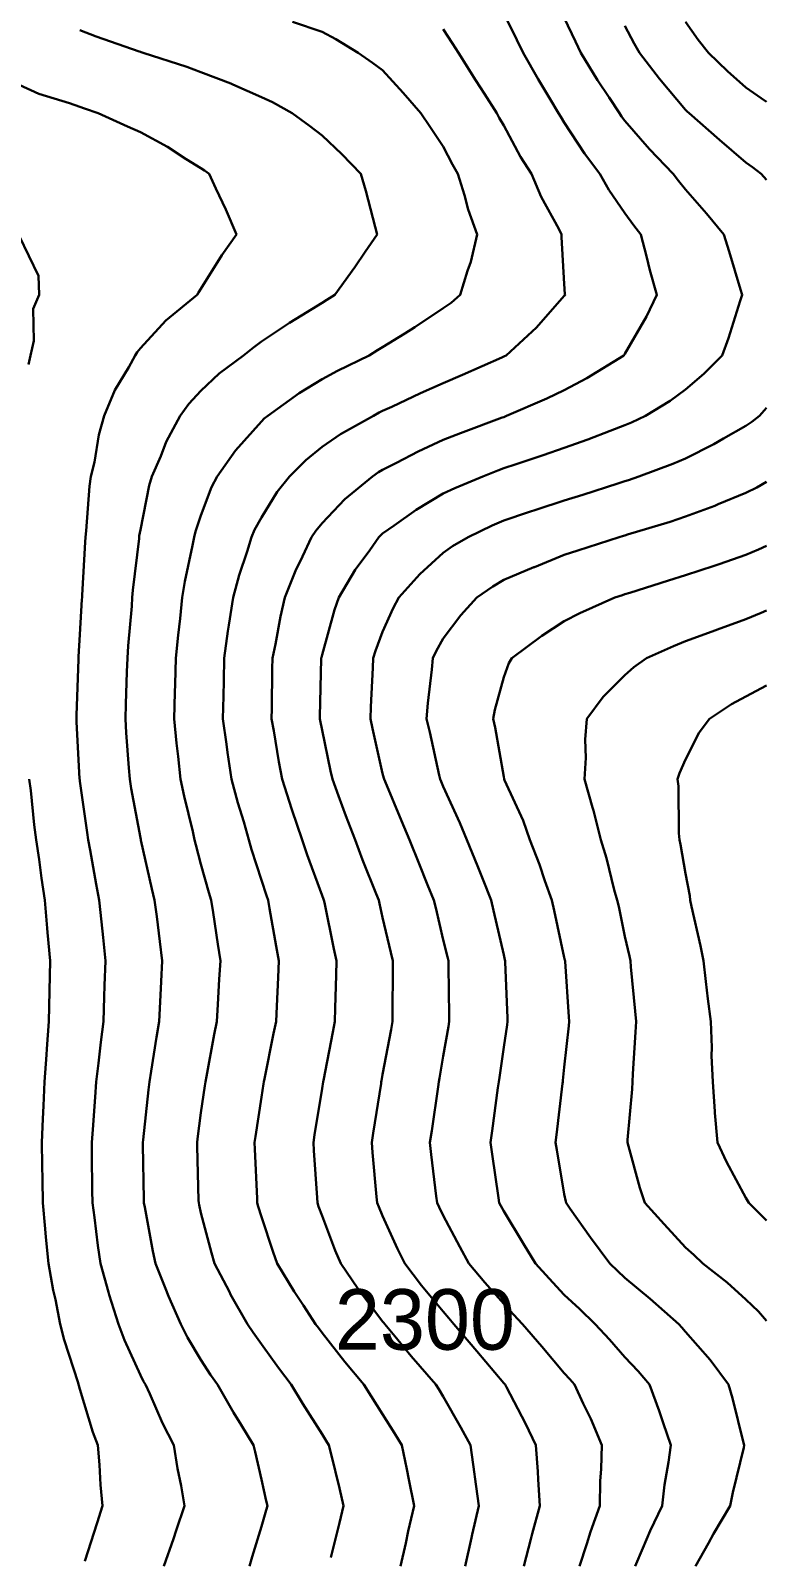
# Model space of a CAD drawing. Header units: inches. Extents: x 29277 to 43569, y 11651 to 22756.
# Drawn here: x 42354 to 43569, y 13764 to 16287 of the extents above; entities that cross this region are included whole.
import ezdxf

# ---------------------------------------------------------------- set-up
doc = ezdxf.new("R2010")
doc.units = ezdxf.units.IN
doc.header["$MEASUREMENT"] = 0
doc.layers.add('test_100m', color=124, linetype='Continuous', lineweight=30, true_color=0x00b06f)
doc.layers.add('test_20m', color=244, linetype='Continuous', lineweight=30, true_color=0xa80019)

msp = doc.modelspace()

# ---------------------------------------------------------------- linework, layer by layer
at = {"layer": 'test_100m'}
for points, elevation in [([(43235.2, 16307.7), (43253.6, 16268.3), (43262.4, 16249.9), (43290.1, 16204.8), (43309.3, 16175.8), (43326.2, 16149.9), (43329.8, 16144.5), (43335.2, 16137.5), (43376, 16090.7), (43415.2, 16049.9), (43423.7, 16038.4), (43435.2, 16024.1), (43469.8, 15984.5), (43498.6, 15949.9), (43507.2, 15921.8), (43526.1, 15859.1), (43528.9, 15849.9), (43525.6, 15840.3), (43506.5, 15778.6), (43495.8, 15749.9), (43465.7, 15719.5), (43435.2, 15693.7), (43410.1, 15675), (43369.5, 15649.9), (43346.1, 15639.1), (43335.2, 15634.7), (43310.9, 15625.6), (43274.2, 15611), (43235.2, 15597.3), (43200.1, 15585), (43155.8, 15570.5), (43135.2, 15563.5), (43125.4, 15559.8), (43100.8, 15549.9), (43054.5, 15530.6), (43035.2, 15521.6), (42990.4, 15494.7), (42954.3, 15469), (42935.2, 15455.8), (42932, 15453.1), (42929, 15449.9), (42913.9, 15428.5), (42889.6, 15395.5), (42862.7, 15349.9), (42855.7, 15329.5), (42835.2, 15255.4), (42834.1, 15251), (42833.9, 15249.9), (42833.8, 15248.5), (42831.6, 15153.5), (42831.5, 15149.9), (42832.1, 15146.8), (42835.2, 15131.1), (42849.2, 15063.9), (42852.2, 15049.9), (42862.4, 15022.7), (42874.6, 14989.3), (42889.8, 14949.9), (42902.2, 14916.9), (42924.7, 14860.5), (42928.8, 14849.9), (42929.9, 14844.6), (42935.2, 14821.7), (42948.7, 14763.4), (42951.9, 14749.9), (42951.9, 14733.2), (42951.4, 14666), (42951.4, 14649.9), (42949, 14636.2), (42935.2, 14562.1), (42933.3, 14551.8), (42932.9, 14549.9), (42932.5, 14547.2), (42919.7, 14465.5), (42917.3, 14449.9), (42918.6, 14433.2), (42925.3, 14359.8), (42926.1, 14349.9), (42928.7, 14343.4), (42935.2, 14328.8), (42959.6, 14274.3), (42971.6, 14249.9), (42999.1, 14213.8), (43035.2, 14170.7), (43044.7, 14159.4), (43053, 14149.9), (43090.5, 14105.2), (43135.2, 14052.4), (43136.4, 14051.1), (43137.3, 14049.9), (43139.5, 14045.6), (43171, 13985.7), (43188.2, 13949.9), (43191.4, 13906.1), (43191.8, 13893.3), (43194.8, 13849.9), (43181.9, 13803.2), (43179.9, 13794.6), (43168.5, 13749.9)], 2300), ([(42335.2, 16196.8), (42367.6, 16182.2), (42418.3, 16166.9), (42435.2, 16160.6), (42443, 16157.7), (42465.6, 16149.9), (42513.6, 16128.3), (42535.2, 16119), (42579.7, 16094.4), (42610.8, 16074.4), (42635.2, 16059.2), (42640.8, 16055.5), (42648.5, 16049.9), (42659.8, 16025.4), (42676.4, 15991.1), (42693.6, 15949.9), (42669.7, 15915.4), (42635.2, 15860.2), (42631.3, 15853.9), (42628.9, 15849.9), (42577.4, 15807.7), (42535.2, 15761.8), (42529.6, 15755.5), (42526.5, 15749.9), (42515.9, 15730.6), (42492.7, 15692.5), (42475.1, 15649.9), (42466.3, 15618.8), (42459.1, 15573.8), (42453.5, 15549.9), (42451.3, 15533.9), (42445.8, 15460.4), (42444.4, 15449.9), (42443.7, 15441.5), (42439.2, 15353.9), (42438.9, 15349.9), (42438.6, 15346.5), (42435.2, 15288.8), (42432.9, 15252.2), (42432.8, 15249.9), (42432.8, 15247.5), (42429.6, 15155.6), (42429.5, 15149.9), (42429.8, 15144.5), (42434.8, 15050.4), (42434.8, 15049.9), (42434.9, 15049.5), (42435.2, 15046.9), (42447.1, 14961.8), (42449.1, 14949.9), (42452.3, 14932.8), (42461.9, 14876.6), (42467.2, 14849.9), (42471, 14814.1), (42473.6, 14788.3), (42477.8, 14749.9), (42476.1, 14709), (42475.6, 14690.3), (42474, 14649.9), (42469.7, 14615.5), (42466.1, 14580.8), (42462.4, 14549.9), (42460.2, 14524.9), (42456.5, 14471.2), (42454.7, 14449.9), (42455, 14430.2), (42455.7, 14370.3), (42455.9, 14349.9), (42459.3, 14325.8), (42464.9, 14279.6), (42469.3, 14249.9), (42482.7, 14202.5), (42483.7, 14198.4), (42498.8, 14149.9), (42508.8, 14123.5), (42535.2, 14065.7), (42540.4, 14055.1), (42543.4, 14049.9), (42550.6, 14034.6), (42571.7, 13986.4), (42590.4, 13949.9), (42596.6, 13911.3), (42602.4, 13882.7), (42608.1, 13849.9), (42594.2, 13808.9), (42589.7, 13795.4), (42574.1, 13749.9)], 2200), ([(43569, 15204.9), (43535.2, 15186.4), (43511.5, 15173.6), (43475.1, 15149.9), (43457.9, 15127.2), (43435.2, 15082.5), (43425.2, 15059.9), (43422.3, 15049.9), (43423.6, 15038.3), (43424.3, 14960.8), (43425.4, 14949.9), (43427.2, 14941.9), (43435.2, 14894.4), (43442.3, 14857), (43443.3, 14849.9), (43445.4, 14839.8), (43460.1, 14774.8), (43465, 14749.9), (43469.1, 14716), (43472.3, 14687), (43476.9, 14649.9), (43478.6, 14606.6), (43478.5, 14593.2), (43480.3, 14549.9), (43483.9, 14501.2), (43483.9, 14498.6), (43488.2, 14449.9), (43503.2, 14417.9), (43535.2, 14358.2), (43538.2, 14352.8), (43539.7, 14349.9), (43569, 14320.9)], 2400)]:
    msp.add_lwpolyline(points, dxfattribs=dict(at, elevation=elevation))
at = {"layer": 'test_20m'}
for points, elevation in [([(42786.2, 16300.8), (42835.2, 16284.4), (42857.7, 16272.4), (42894.6, 16249.9), (42918.6, 16233.3), (42935.2, 16221.1), (42968.9, 16183.6), (42998.4, 16149.9), (43013.3, 16127.9), (43035.2, 16095.1), (43050.6, 16065.3), (43059.6, 16049.9), (43070.5, 16014.7), (43076.4, 15991.1), (43091.4, 15949.9), (43080.6, 15904.5), (43075.2, 15889.9), (43063.4, 15849.9), (43048.2, 15837), (43035.2, 15827.8), (42988.5, 15796.6), (42971.6, 15786.3), (42935.2, 15763.6), (42926.7, 15758.4), (42912.9, 15749.9), (42860.5, 15724.6), (42835.2, 15710.9), (42797.4, 15687.8), (42745.4, 15649.9), (42739.7, 15645.5), (42735.2, 15640.9), (42692, 15593.1), (42662, 15549.9), (42652.8, 15532.3), (42635.2, 15485.4), (42626.1, 15459.1), (42623.7, 15449.9), (42621.3, 15436), (42608.6, 15376.5), (42604.4, 15349.9), (42600.7, 15315.4), (42597.4, 15287.7), (42593.5, 15249.9), (42592.4, 15207.1), (42592.1, 15193), (42591, 15149.9), (42594.9, 15109.6), (42597.5, 15087.6), (42601.4, 15049.9), (42607.3, 15022), (42621.5, 14963.7), (42624.6, 14949.9), (42626.6, 14941.3), (42635.2, 14909.6), (42648.1, 14862.8), (42652, 14849.9), (42655.1, 14830), (42662.8, 14777.5), (42667.2, 14749.9), (42665.5, 14719.6), (42663, 14677.7), (42661.4, 14649.9), (42657.2, 14628), (42644.2, 14558.9), (42642.5, 14549.9), (42641.5, 14543.6), (42635.2, 14498.8), (42629.5, 14455.7), (42628.8, 14449.9), (42628.9, 14443.6), (42631.3, 14353.8), (42631.4, 14349.9), (42632.1, 14346.7), (42635.2, 14333.7), (42652.6, 14267.3), (42657.7, 14249.9), (42682.2, 14203), (42684.2, 14198.9), (42712.1, 14149.9), (42721.2, 14135.9), (42735.2, 14116.7), (42763.1, 14077.8), (42784.4, 14049.9), (42803.5, 14018.2), (42835.2, 13967.8), (42842.1, 13956.8), (42846.6, 13949.9), (42850.1, 13935), (42863.9, 13878.6), (42870.7, 13849.9), (42863.8, 13821.4), (42849.4, 13764.1)], 2240), ([(43135.2, 16314.6), (43156.8, 16271.5), (43167.3, 16249.9), (43191.8, 16206.5), (43211.9, 16173.2), (43225.8, 16149.9), (43229.2, 16143.9), (43235.2, 16134.6), (43268.7, 16083.4), (43293.9, 16049.9), (43308.9, 16023.6), (43335.2, 15984.9), (43350, 15964.7), (43361.8, 15949.9), (43371.1, 15914.1), (43376.3, 15891), (43387.9, 15849.9), (43370.9, 15814.2), (43335.2, 15752.4), (43334.3, 15750.9), (43333.5, 15749.9), (43272.6, 15712.5), (43235.2, 15692.7), (43206.5, 15678.7), (43140, 15649.9), (43136.5, 15648.6), (43135.2, 15648.2), (43132.5, 15647.2), (43063.5, 15621.6), (43035.2, 15610.5), (42993.6, 15591.5), (42958, 15572.7), (42935.2, 15561.2), (42928.1, 15557), (42918.2, 15549.9), (42872.6, 15512.5), (42835.2, 15473.1), (42824.7, 15460.4), (42817.9, 15449.9), (42803.1, 15417.8), (42791.2, 15394), (42773.6, 15349.9), (42766.5, 15318.7), (42758.2, 15272.8), (42753.3, 15249.9), (42753, 15232.2), (42752, 15166.7), (42751.7, 15149.9), (42755.3, 15129.8), (42763.8, 15078.5), (42769.1, 15049.9), (42785.1, 15000), (42785.2, 14999.9), (42802.2, 14949.9), (42810.4, 14925.1), (42835.2, 14857.8), (42837.3, 14852), (42838.2, 14849.9), (42839, 14846.2), (42854.8, 14769.5), (42859.2, 14749.9), (42858.7, 14726.4), (42857, 14671.6), (42856.5, 14649.9), (42853.1, 14632.1), (42837.3, 14552), (42836.9, 14549.9), (42835.2, 14539.1), (42822.9, 14462.2), (42821, 14449.9), (42821.8, 14436.4), (42826.9, 14358.2), (42827.4, 14349.9), (42829.4, 14344.1), (42835.2, 14328.7), (42856.9, 14271.6), (42866.1, 14249.9), (42894.2, 14208.9), (42935.2, 14154.2), (42937.1, 14151.8), (42938.6, 14149.9), (42955.3, 14129.9), (42982.4, 14097.1), (43023.2, 14049.9), (43027.8, 14042.5), (43035.2, 14030.3), (43064.5, 13979.2), (43080.3, 13949.9), (43087.1, 13901.8), (43087.6, 13897.6), (43094, 13849.9), (43083, 13802.1), (43081.9, 13796.6), (43071.5, 13749.9)], 2280), ([(43235.2, 16307.7), (43253.6, 16268.3), (43262.4, 16249.9), (43290.1, 16204.8), (43309.3, 16175.8), (43326.2, 16149.9), (43329.8, 16144.5), (43335.2, 16137.5), (43376, 16090.7), (43415.2, 16049.9), (43423.7, 16038.4), (43435.2, 16024.1), (43469.8, 15984.5), (43498.6, 15949.9), (43507.2, 15921.8), (43526.1, 15859.1), (43528.9, 15849.9), (43525.6, 15840.3), (43506.5, 15778.6), (43495.8, 15749.9), (43465.7, 15719.5), (43435.2, 15693.7), (43410.1, 15675), (43369.5, 15649.9), (43346.1, 15639.1), (43335.2, 15634.7), (43310.9, 15625.6), (43274.2, 15611), (43235.2, 15597.3), (43200.1, 15585), (43155.8, 15570.5), (43135.2, 15563.5), (43125.4, 15559.8), (43100.8, 15549.9), (43054.5, 15530.6), (43035.2, 15521.6), (42990.4, 15494.7), (42954.3, 15469), (42935.2, 15455.8), (42932, 15453.1), (42929, 15449.9), (42913.9, 15428.5), (42889.6, 15395.5), (42862.7, 15349.9), (42855.7, 15329.5), (42835.2, 15255.4), (42834.1, 15251), (42833.9, 15249.9), (42833.8, 15248.5), (42831.6, 15153.5), (42831.5, 15149.9), (42832.1, 15146.8), (42835.2, 15131.1), (42849.2, 15063.9), (42852.2, 15049.9), (42862.4, 15022.7), (42874.6, 14989.3), (42889.8, 14949.9), (42902.2, 14916.9), (42924.7, 14860.5), (42928.8, 14849.9), (42929.9, 14844.6), (42935.2, 14821.7), (42948.7, 14763.4), (42951.9, 14749.9), (42951.9, 14733.2), (42951.4, 14666), (42951.4, 14649.9), (42949, 14636.2), (42935.2, 14562.1), (42933.3, 14551.8), (42932.9, 14549.9), (42932.5, 14547.2), (42919.7, 14465.5), (42917.3, 14449.9), (42918.6, 14433.2), (42925.3, 14359.8), (42926.1, 14349.9), (42928.7, 14343.4), (42935.2, 14328.8), (42959.6, 14274.3), (42971.6, 14249.9), (42999.1, 14213.8), (43035.2, 14170.7), (43044.7, 14159.4), (43053, 14149.9), (43090.5, 14105.2), (43135.2, 14052.4), (43136.4, 14051.1), (43137.3, 14049.9), (43139.5, 14045.6), (43171, 13985.7), (43188.2, 13949.9), (43191.4, 13906.1), (43191.8, 13893.3), (43194.8, 13849.9), (43181.9, 13803.2), (43179.9, 13794.6), (43168.5, 13749.9)], 2300), ([(43335.2, 16294.5), (43350.7, 16265.4), (43359.6, 16249.9), (43392.3, 16207), (43435.2, 16155.5), (43438.1, 16152.7), (43441.3, 16149.9), (43491.6, 16106.2), (43535.2, 16068.7), (43546.1, 16060.8), (43560.2, 16049.9), (43569, 16040.1)], 2320), ([(43435.2, 16301), (43456.4, 16271.1), (43473.4, 16249.9), (43504.8, 16219.5), (43535.2, 16192.3), (43560.2, 16174.9), (43569, 16169)], 2340), ([(42435.2, 16287), (42462.1, 16276.7), (42533.2, 16252), (42535.2, 16251.2), (42536.3, 16250.9), (42539.9, 16249.9), (42611.8, 16226.4), (42635.2, 16217.8), (42684.3, 16199), (42687.7, 16197.4), (42735.2, 16176.8), (42753.5, 16168.1), (42785.9, 16149.9), (42814.5, 16129.1), (42835.2, 16113.1), (42867.7, 16082.4), (42899.3, 16049.9), (42907.2, 16021.9), (42922.7, 15962.4), (42926.1, 15949.9), (42906.6, 15921.3), (42889.4, 15895.8), (42856.4, 15849.9), (42843.3, 15841.8), (42835.2, 15836.8), (42801.2, 15815.8), (42781.2, 15803.9), (42735.2, 15772.9), (42721.9, 15763.3), (42705.5, 15749.9), (42665.2, 15720), (42635.2, 15691.6), (42615, 15670.2), (42600.7, 15649.9), (42577.8, 15607.4), (42568.8, 15583.5), (42554.2, 15549.9), (42549.9, 15535.3), (42535.2, 15461.7), (42533.3, 15451.8), (42533.1, 15449.9), (42532.9, 15447.6), (42522.9, 15362.3), (42521.8, 15349.9), (42520.8, 15335.5), (42515, 15270.1), (42513.6, 15249.9), (42512.8, 15227.5), (42511.1, 15174.1), (42510.3, 15149.9), (42511.8, 15126.5), (42516.3, 15068.9), (42517.5, 15049.9), (42520, 15034.6), (42535.2, 14953), (42535.7, 14950.4), (42536, 14949.1), (42553.9, 14868.6), (42558.6, 14849.9), (42562.1, 14823.1), (42567.1, 14781.7), (42571.3, 14749.9), (42569.4, 14715.7), (42567.7, 14682.4), (42565.9, 14649.9), (42561.5, 14623.7), (42553, 14567.7), (42550.1, 14549.9), (42548.5, 14536.7), (42539.7, 14454.4), (42539.2, 14449.9), (42539.3, 14445.9), (42540.7, 14355.4), (42540.8, 14349.9), (42542.3, 14342.9), (42555.6, 14270.3), (42560.1, 14249.9), (42576.8, 14208.4), (42581.4, 14196.1), (42601.7, 14149.9), (42613.2, 14127.9), (42635.2, 14091), (42651.2, 14065.8), (42662.5, 14049.9), (42689, 14003.6), (42701.4, 13983.7), (42722.1, 13949.9), (42724.5, 13939.1), (42735.2, 13893.3), (42743, 13857.7), (42744.9, 13849.9), (42742.8, 13842.3), (42735.2, 13815.3), (42720, 13765.2), (42715.1, 13749.9)], 2220), ([(43035.2, 16288.9), (43050.7, 16265.4), (43060.3, 16249.9), (43089.1, 16203.8), (43103.2, 16181.9), (43123.7, 16149.9), (43127.7, 16142.4), (43135.2, 16130), (43163.1, 16077.8), (43180.8, 16049.9), (43197.1, 16011.8), (43226.3, 15958.9), (43230.8, 15949.9), (43230.7, 15945.3), (43235.2, 15868.3), (43236.2, 15850.9), (43236.4, 15849.9), (43235.9, 15849.2), (43235.2, 15848.4), (43189.3, 15795.9), (43139, 15749.9), (43136.5, 15748.7), (43135.2, 15748.1), (43132, 15746.6), (43067.1, 15718), (43035.2, 15704.2), (42997.7, 15687.4), (42950.6, 15665.2), (42935.2, 15658.2), (42929.7, 15655.4), (42920, 15649.9), (42865.4, 15619.7), (42835.2, 15598.8), (42808.2, 15577), (42781.4, 15549.9), (42760.8, 15524.4), (42735.2, 15482.3), (42723.5, 15461.6), (42718.5, 15449.9), (42711.3, 15426), (42698, 15387.2), (42688.1, 15349.9), (42681, 15304.1), (42679.8, 15294.5), (42673.3, 15249.9), (42672.7, 15212.5), (42672.2, 15186.9), (42671.5, 15149.9), (42677.4, 15107.7), (42679.1, 15093.8), (42685.5, 15049.9), (42696, 15010.7), (42705.7, 14979.4), (42714.2, 14949.9), (42718.9, 14933.6), (42735.2, 14883.4), (42743.3, 14858), (42746.1, 14849.9), (42748.6, 14836.5), (42759.2, 14773.9), (42763.9, 14749.9), (42762.7, 14722.4), (42760.3, 14675), (42759.2, 14649.9), (42755.2, 14629.9), (42740.1, 14554.8), (42739.1, 14549.9), (42738.6, 14546.5), (42735.2, 14524.9), (42725.3, 14459.9), (42723.8, 14449.9), (42724.2, 14438.9), (42727.8, 14357.3), (42728.1, 14349.9), (42729.7, 14344.3), (42735.2, 14326.8), (42754.2, 14268.8), (42761, 14249.9), (42789.1, 14203.8), (42804.3, 14180.8), (42824.4, 14149.9), (42829, 14143.7), (42835.2, 14135.6), (42872.8, 14087.5), (42903.9, 14049.9), (42916, 14030.7), (42935.2, 14000.9), (42954.9, 13969.6), (42967, 13949.9), (42974.9, 13910.2), (42978.6, 13893.3), (42987, 13849.9), (42977.6, 13807.6), (42973.3, 13788), (42964.9, 13749.9)], 2260), ([(42335.2, 16196.8), (42367.6, 16182.2), (42418.3, 16166.9), (42435.2, 16160.6), (42443, 16157.7), (42465.6, 16149.9), (42513.6, 16128.3), (42535.2, 16119), (42579.7, 16094.4), (42610.8, 16074.4), (42635.2, 16059.2), (42640.8, 16055.5), (42648.5, 16049.9), (42659.8, 16025.4), (42676.4, 15991.1), (42693.6, 15949.9), (42669.7, 15915.4), (42635.2, 15860.2), (42631.3, 15853.9), (42628.9, 15849.9), (42577.4, 15807.7), (42535.2, 15761.8), (42529.6, 15755.5), (42526.5, 15749.9), (42515.9, 15730.6), (42492.7, 15692.5), (42475.1, 15649.9), (42466.3, 15618.8), (42459.1, 15573.8), (42453.5, 15549.9), (42451.3, 15533.9), (42445.8, 15460.4), (42444.4, 15449.9), (42443.7, 15441.5), (42439.2, 15353.9), (42438.9, 15349.9), (42438.6, 15346.5), (42435.2, 15288.8), (42432.9, 15252.2), (42432.8, 15249.9), (42432.8, 15247.5), (42429.6, 15155.6), (42429.5, 15149.9), (42429.8, 15144.5), (42434.8, 15050.4), (42434.8, 15049.9), (42434.9, 15049.5), (42435.2, 15046.9), (42447.1, 14961.8), (42449.1, 14949.9), (42452.3, 14932.8), (42461.9, 14876.6), (42467.2, 14849.9), (42471, 14814.1), (42473.6, 14788.3), (42477.8, 14749.9), (42476.1, 14709), (42475.6, 14690.3), (42474, 14649.9), (42469.7, 14615.5), (42466.1, 14580.8), (42462.4, 14549.9), (42460.2, 14524.9), (42456.5, 14471.2), (42454.7, 14449.9), (42455, 14430.2), (42455.7, 14370.3), (42455.9, 14349.9), (42459.3, 14325.8), (42464.9, 14279.6), (42469.3, 14249.9), (42482.7, 14202.5), (42483.7, 14198.4), (42498.8, 14149.9), (42508.8, 14123.5), (42535.2, 14065.7), (42540.4, 14055.1), (42543.4, 14049.9), (42550.6, 14034.6), (42571.7, 13986.4), (42590.4, 13949.9), (42596.6, 13911.3), (42602.4, 13882.7), (42608.1, 13849.9), (42594.2, 13808.9), (42589.7, 13795.4), (42574.1, 13749.9)], 2200), ([(42335.2, 15947.6), (42366.9, 15881.6), (42368, 15849.9), (42358.2, 15826.9), (42359.3, 15774), (42353.9, 15749.9), (42350.4, 15734.8)], 2180), ([(43569, 15663.2), (43557.5, 15649.9), (43545, 15640.2), (43535.2, 15633.6), (43498, 15612.7), (43481.9, 15603.3), (43435.2, 15579.9), (43414.4, 15570.8), (43358.5, 15549.9), (43341.3, 15543.9), (43335.2, 15542), (43323.7, 15538.4), (43265.6, 15519.6), (43235.2, 15510.4), (43189.8, 15495.4), (43176.2, 15490.9), (43135.2, 15477.3), (43116.2, 15469), (43076.7, 15449.9), (43050.6, 15434.6), (43035.2, 15424.1), (42996.6, 15388.6), (42961.8, 15349.9), (42952.5, 15332.6), (42935.2, 15293.6), (42923.4, 15261.7), (42919.7, 15249.9), (42919.1, 15233.8), (42915.9, 15169.2), (42915.2, 15149.9), (42918.7, 15133.4), (42935.2, 15059.2), (42937.1, 15051.7), (42937.5, 15049.9), (42939.1, 15046), (42966.5, 14981.2), (42979.5, 14949.9), (42995.6, 14910.3), (43009.5, 14875.7), (43019.8, 14849.9), (43022.8, 14837.4), (43035.2, 14784.7), (43042.1, 14756.7), (43043.7, 14749.9), (43043.9, 14741.3), (43044.9, 14659.5), (43045.1, 14649.9), (43043.8, 14641.4), (43035.2, 14592.3), (43029.1, 14556), (43028, 14549.9), (43026.8, 14541.5), (43016.3, 14468.9), (43013.4, 14449.9), (43015.5, 14430.2), (43023.8, 14361.3), (43025.1, 14349.9), (43028.3, 14343), (43035.2, 14329.3), (43062.6, 14277.3), (43077.8, 14249.9), (43104, 14218.7), (43135.2, 14183.2), (43151.2, 14165.8), (43166, 14149.9), (43197.9, 14112.6), (43235.2, 14068.7), (43244.3, 14059), (43252.2, 14049.9), (43266.6, 14018.6), (43278.8, 13993.5), (43296.9, 13949.9), (43296, 13910.7), (43294.6, 13890.6), (43293.7, 13849.9), (43278.3, 13806.9), (43272.4, 13787.1), (43260.2, 13749.9)], 2320), ([(43569, 15540.9), (43553.3, 15531.8), (43535.2, 15522.7), (43489.5, 15504.2), (43483.5, 15501.6), (43435.2, 15483.6), (43410, 15475.1), (43339.3, 15454), (43335.2, 15452.7), (43333.1, 15452.1), (43325.7, 15449.9), (43257.4, 15427.8), (43235.2, 15420.4), (43185.7, 15400.4), (43185, 15400.1), (43135.2, 15379.2), (43117, 15368.1), (43090.9, 15349.9), (43064.3, 15320.9), (43035.2, 15282.3), (43023.5, 15261.6), (43018, 15249.9), (43016.3, 15231), (43009.8, 15175.4), (43007.6, 15149.9), (43012.9, 15127.6), (43028.7, 15056.4), (43030.2, 15049.9), (43031.7, 15046.4), (43035.2, 15037.8), (43062.9, 14977.6), (43074.2, 14949.9), (43092.1, 14906.7), (43100.5, 14884.7), (43114.2, 14849.9), (43118.3, 14833), (43135.2, 14759.6), (43137.1, 14751.8), (43137.6, 14749.9), (43137.7, 14747.5), (43141.2, 14655.9), (43141.5, 14649.9), (43140.8, 14644.3), (43135.2, 14607.2), (43128.1, 14557), (43127, 14549.9), (43125.6, 14540.3), (43116.1, 14469.1), (43113.3, 14449.9), (43115.9, 14430.6), (43126.5, 14358.6), (43127.7, 14349.9), (43130.3, 14345), (43135.2, 14336.3), (43167.6, 14282.3), (43187.6, 14249.9), (43210.4, 14225.1), (43235.2, 14198.4), (43260.1, 14174.8), (43286.4, 14149.9), (43309.9, 14124.6), (43335.2, 14095.4), (43357.3, 14072), (43375.8, 14049.9), (43392.1, 14006.8), (43398.2, 13986.9), (43410.9, 13949.9), (43407.2, 13921.9), (43400.8, 13884.3), (43396.7, 13849.9), (43376.9, 13808.2), (43365.1, 13779.8), (43352, 13749.9)], 2340), ([(43569, 15435.6), (43555.8, 15429.3), (43535.2, 15420.6), (43490.7, 15405.4), (43482.6, 15402.5), (43435.2, 15387), (43407.1, 15378.1), (43343.3, 15358), (43335.2, 15355.4), (43331.1, 15354.1), (43318.8, 15349.9), (43261, 15324.1), (43235.2, 15310.8), (43198.1, 15287), (43148.4, 15249.9), (43143.8, 15241.4), (43135.2, 15218.7), (43120.6, 15164.6), (43117.7, 15149.9), (43121, 15135.6), (43135.2, 15053.9), (43135.9, 15050.6), (43136, 15049.9), (43136.6, 15048.5), (43167, 14981.7), (43178.4, 14949.9), (43194.4, 14909.1), (43203.2, 14881.9), (43214.6, 14849.9), (43218.5, 14833.2), (43235.2, 14755.4), (43236.3, 14750.9), (43236.5, 14749.9), (43236.6, 14748.6), (43242.6, 14657.3), (43243.1, 14649.9), (43242.5, 14642.6), (43235.2, 14574.4), (43233, 14552.1), (43232.7, 14549.9), (43232.4, 14547), (43222.5, 14462.6), (43220.9, 14449.9), (43222.9, 14437.6), (43235.2, 14364.6), (43237.5, 14352.2), (43238, 14349.9), (43245, 14340.2), (43278.3, 14293), (43310.2, 14249.9), (43323.1, 14237.8), (43335.2, 14226.2), (43377, 14191.7), (43424.1, 14149.9), (43429.5, 14144.2), (43435.2, 14137.3), (43476, 14090.7), (43506.4, 14049.9), (43513, 14027.7), (43531.2, 13953.9), (43532.3, 13949.9), (43531.5, 13946.2), (43513.4, 13871.7), (43508.9, 13849.9), (43481.8, 13803.4), (43473.1, 13787.8), (43451.8, 13749.9)], 2360), ([(43569, 15328.6), (43560.4, 15324.8), (43535.2, 15314.4), (43487.9, 15297.2), (43479.4, 15294), (43435.2, 15277.8), (43415.4, 15269.8), (43371.1, 15249.9), (43350, 15235.2), (43335.2, 15222), (43299.3, 15185.8), (43272.4, 15149.9), (43269.5, 15115.6), (43270.6, 15085.3), (43268.3, 15049.9), (43281.8, 15003.4), (43283.6, 14998.3), (43295.4, 14949.9), (43304.9, 14919.6), (43317.7, 14867.4), (43322.7, 14849.9), (43325, 14839.6), (43335.2, 14790.1), (43342.7, 14757.4), (43344.3, 14749.9), (43345.3, 14739.9), (43352, 14666.7), (43353.6, 14649.9), (43353, 14632.1), (43348.5, 14563.1), (43348, 14549.9), (43347.4, 14537.7), (43339.7, 14454.4), (43339.5, 14449.9), (43341.3, 14443.9), (43360.1, 14374.8), (43368.2, 14349.9), (43400, 14314.7), (43435.2, 14276.6), (43449.3, 14264), (43464.2, 14249.9), (43504, 14218.7), (43535.2, 14190.4), (43555.7, 14170.4), (43569, 14155.2)], 2380), ([(43569, 15204.9), (43535.2, 15186.4), (43511.5, 15173.6), (43475.1, 15149.9), (43457.9, 15127.2), (43435.2, 15082.5), (43425.2, 15059.9), (43422.3, 15049.9), (43423.6, 15038.3), (43424.3, 14960.8), (43425.4, 14949.9), (43427.2, 14941.9), (43435.2, 14894.4), (43442.3, 14857), (43443.3, 14849.9), (43445.4, 14839.8), (43460.1, 14774.8), (43465, 14749.9), (43469.1, 14716), (43472.3, 14687), (43476.9, 14649.9), (43478.6, 14606.6), (43478.5, 14593.2), (43480.3, 14549.9), (43483.9, 14501.2), (43483.9, 14498.6), (43488.2, 14449.9), (43503.2, 14417.9), (43535.2, 14358.2), (43538.2, 14352.8), (43539.7, 14349.9), (43569, 14320.9)], 2400), ([(42351.7, 15049.9), (42354, 15031.2), (42360, 14974.7), (42363.1, 14949.9), (42367.8, 14917.4), (42371.7, 14886.4), (42377.2, 14849.9), (42381.2, 14803.9), (42381.8, 14796.5), (42386, 14749.9), (42385, 14700.2), (42385, 14699.7), (42384, 14649.9), (42380.6, 14604.6), (42380.1, 14594.8), (42376.9, 14549.9), (42374.9, 14510.2), (42374.3, 14489), (42372.5, 14449.9), (42373.1, 14412.1), (42373.5, 14388.2), (42374, 14349.9), (42378, 14307.2), (42379, 14293.7), (42383.2, 14249.9), (42391.2, 14205.9), (42394.8, 14190.3), (42402.8, 14149.9), (42409.3, 14124), (42432.3, 14052.9), (42433.1, 14049.9), (42433.5, 14048.2), (42435.2, 14042.2), (42456.8, 13971.5), (42465.1, 13949.9), (42467.8, 13917.3), (42469.5, 13884.2), (42472.7, 13849.9), (42463.6, 13821.6), (42443.5, 13758.2)], 2180)]:
    msp.add_lwpolyline(points, dxfattribs=dict(at, elevation=elevation))

# ---------------------------------------------------------------- texts
msp.add_text('2300', height=100).set_placement((42856.3, 14107.5, 2300))

doc.saveas('drawing.dxf')
